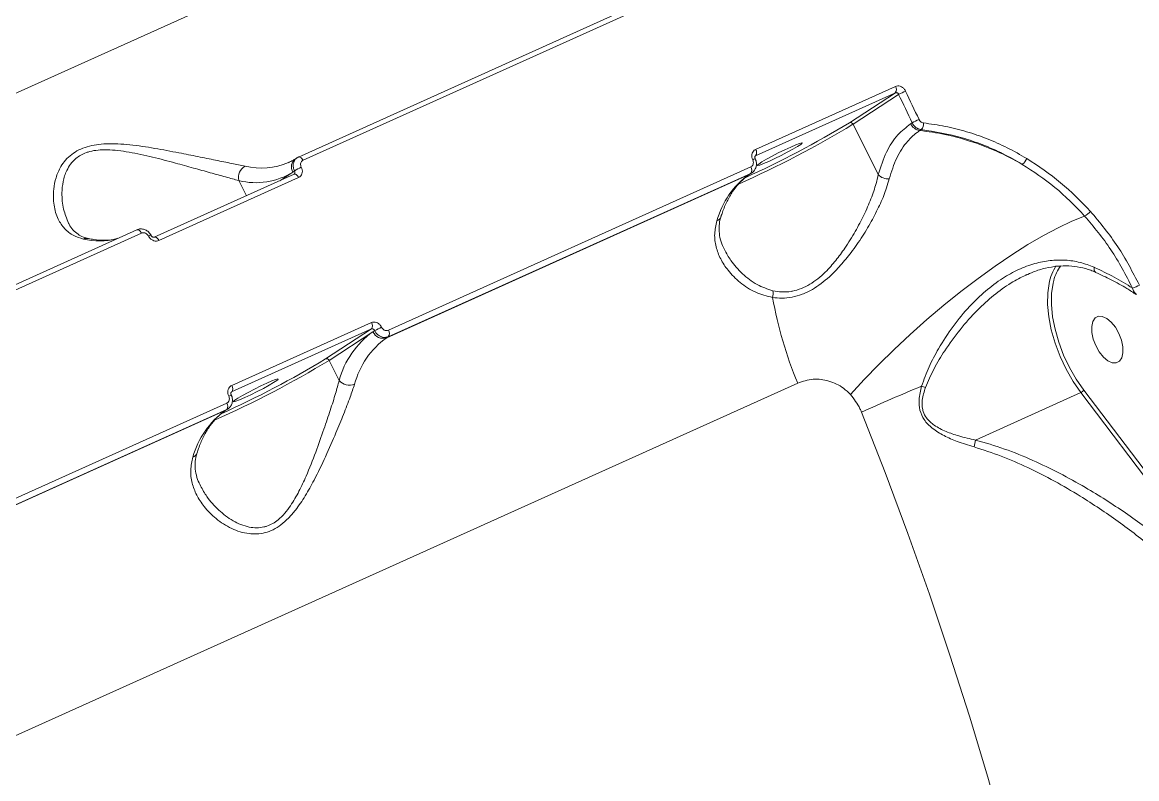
# Model space of a CAD drawing. Header units: millimetres. Extents: x -8422 to 28150, y -6982 to 5510.
# Drawn here: x 3803.6 to 4002.8, y 1770.2 to 1905.4 of the extents above; entities that cross this region are included whole.
import ezdxf

# ---------------------------------------------------------------- set-up
doc = ezdxf.new("R2010")
doc.units = ezdxf.units.MM
doc.layers.add('DIKOM_ОБЪЕКТ', color=7, linetype='Continuous')

msp = doc.modelspace()

# ---------------------------------------------------------------- linework, layer by layer
at = {"layer": 'DIKOM_ОБЪЕКТ', "color": 7, "linetype": 'Continuous', "lineweight": 15}
for p, q in [((3895.25, 1934.53), (3622.05, 1811.4)), ((3852.98, 1881.31), (3917.76, 1910.51)), ((3853.81, 1880.72), (3918.59, 1909.92)), ((3959.69, 1893.93), (3934.71, 1882.67)), ((3934.71, 1881.53), (3959.69, 1892.79)), ((3959.69, 1892.79), (3951.5, 1887.44)), ((3952.12, 1887.17), (3960.28, 1892.5)), ((3956.64, 1878.17), (3952.12, 1887.17)), ((3962.68, 1887.42), (3962.42, 1887.25)), ((3964.07, 1886.05), (3964.31, 1886.2)), ((3852.45, 1881), (3852.74, 1881.18)), ((3852.94, 1881.29), (3852.75, 1881.18)), ((3852.94, 1881.29), (3852.98, 1881.31)), ((3934.66, 1881.5), (3934.71, 1881.53)), ((3851.32, 1880.36), (3851.19, 1880.3)), ((3852.29, 1878.82), (3851.99, 1878.62)), ((3933.84, 1879.53), (3869.06, 1850.33)), ((3827.21, 1866.97), (3852.19, 1878.23)), ((3828.04, 1866.38), (3853.02, 1877.64)), ((3842.32, 1877.1), (3843.68, 1874.4)), ((3851.99, 1878.62), (3849.63, 1877.08)), ((3852.18, 1878.24), (3852.19, 1878.25)), ((3933.55, 1878.2), (3868.76, 1849.01)), ((3869.05, 1849.19), (3933.84, 1878.39)), ((3933.84, 1878.39), (3933.55, 1878.2)), ((3933.75, 1878.31), (3933.55, 1878.2)), ((3934.03, 1878.5), (3933.75, 1878.31)), ((3933.84, 1878.39), (3934.03, 1878.51)), ((3759.31, 1839.1), (3824.1, 1868.3)), ((3760.14, 1838.51), (3824.93, 1867.71)), ((3995.5, 1860.71), (3995.52, 1860.7)), ((3866.02, 1851.72), (3841.05, 1840.46)), ((3841.04, 1839.31), (3866.02, 1850.57)), ((3866.02, 1850.57), (3857.84, 1845.23)), ((3858.45, 1844.96), (3866.31, 1850.09)), ((3866.31, 1850.09), (3866.61, 1850.28)), ((3868.76, 1849.01), (3869.05, 1849.19)), ((3860.26, 1841.35), (3858.45, 1844.96)), ((3669.03, 1717.77), (3942.23, 1840.9)), ((3840.99, 1839.28), (3841.04, 1839.31)), ((3974.02, 1830.72), (3992.84, 1839.2)), ((3992.84, 1839.2), (4027.24, 1793.84)), ((4026.65, 1795.75), (3993.36, 1839.66)), ((3840.18, 1837.32), (3775.39, 1808.12)), ((3839.88, 1835.99), (3775.09, 1806.79)), ((3775.38, 1806.98), (3840.17, 1836.18)), ((3840.17, 1836.18), (3839.88, 1835.99)), ((3840.08, 1836.1), (3839.88, 1835.99)), ((3840.37, 1836.29), (3840.08, 1836.1)), ((3840.17, 1836.18), (3840.36, 1836.3))]:
    msp.add_line(p, q, dxfattribs=at)
at = {"layer": 'DIKOM_ОБЪЕКТ', "color": 7, "linetype": 'Continuous', "lineweight": 15, "flags": 128}
for points in [[(3963.92, 1888.01), (3963.62, 1888.65), (3963.32, 1889.29), (3963.02, 1889.92), (3962.72, 1890.56), (3962.42, 1891.2), (3962.12, 1891.83), (3961.81, 1892.47), (3961.51, 1893.1)], [(3960.28, 1892.5), (3960.58, 1891.87), (3960.88, 1891.23), (3961.18, 1890.6), (3961.48, 1889.96), (3961.78, 1889.33), (3962.08, 1888.69), (3962.38, 1888.06), (3962.68, 1887.42)], [(3937.05, 1880.53), (3936.14, 1880.14), (3935.46, 1879.88), (3935.07, 1879.78), (3935, 1879.84), (3935.26, 1880.06), (3935.82, 1880.43), (3936.64, 1880.91), (3937.65, 1881.46), (3938.77, 1882.04), (3939.91, 1882.6), (3940.98, 1883.1), (3941.89, 1883.49), (3942.57, 1883.75), (3942.96, 1883.85), (3943.03, 1883.79), (3942.77, 1883.56), (3942.21, 1883.2), (3941.39, 1882.72), (3940.38, 1882.17), (3939.26, 1881.59), (3938.12, 1881.03), (3937.05, 1880.53)], [(3852.98, 1881.31), (3853.03, 1881.33), (3853.14, 1881.34), (3853.25, 1881.31), (3853.37, 1881.24), (3853.49, 1881.15), (3853.6, 1881.03), (3853.71, 1880.88), (3853.81, 1880.72)], [(3852.19, 1878.23), (3852.24, 1878.25), (3852.35, 1878.25), (3852.46, 1878.22), (3852.58, 1878.16), (3852.7, 1878.06), (3852.81, 1877.94), (3852.92, 1877.8), (3853.02, 1877.64)], [(3951.67, 1838.84), (3954.1, 1841.52), (3956.71, 1844.22), (3959.47, 1846.93), (3962.35, 1849.61), (3965.32, 1852.25), (3968.35, 1854.81), (3971.41, 1857.28), (3974.48, 1859.61), (3977.51, 1861.8), (3980.49, 1863.82), (3983.39, 1865.66), (3986.16, 1867.28), (3988.8, 1868.68), (3991.26, 1869.85), (3993.53, 1870.76)], [(3824.1, 1868.3), (3824.15, 1868.31), (3824.26, 1868.32), (3824.37, 1868.29), (3824.49, 1868.23), (3824.61, 1868.13), (3824.72, 1868.01), (3824.83, 1867.87), (3824.93, 1867.71)], [(3827.21, 1866.97), (3827.26, 1866.99), (3827.37, 1867), (3827.48, 1866.97), (3827.6, 1866.9), (3827.72, 1866.81), (3827.84, 1866.69), (3827.94, 1866.54), (3828.04, 1866.38)], [(3995.21, 1861.61), (3995.21, 1861.31), (3995.25, 1861.05), (3995.34, 1860.86), (3995.47, 1860.73), (3995.5, 1860.71)], [(3993.36, 1839.66), (3992.02, 1841.6), (3990.81, 1843.7), (3989.77, 1845.92), (3988.9, 1848.21), (3988.24, 1850.51), (3987.81, 1852.77), (3987.6, 1854.93), (3987.63, 1856.94), (3987.89, 1858.76), (3988.01, 1859.24)], [(3987.16, 1858.72), (3986.93, 1857.02), (3986.9, 1854.95), (3987.11, 1852.72), (3987.56, 1850.39), (3988.24, 1848.02), (3989.13, 1845.66), (3990.21, 1843.37), (3991.46, 1841.2), (3992.84, 1839.2)], [(3998.28, 1851.8), (3999.02, 1850.87), (3999.64, 1849.77), (4000.1, 1848.58), (4000.35, 1847.4), (4000.38, 1846.32), (4000.18, 1845.43), (3999.77, 1844.81), (3999.19, 1844.5), (3998.47, 1844.53), (3997.69, 1844.89), (3996.89, 1845.56), (3996.15, 1846.49), (3995.53, 1847.59), (3995.07, 1848.78), (3994.82, 1849.96), (3994.79, 1851.04), (3994.98, 1851.93), (3995.39, 1852.55), (3995.98, 1852.86), (3996.69, 1852.83), (3997.48, 1852.47), (3998.28, 1851.8)], [(3843.38, 1838.32), (3842.47, 1837.92), (3841.8, 1837.66), (3841.41, 1837.56), (3841.34, 1837.63), (3841.59, 1837.85), (3842.15, 1838.21), (3842.97, 1838.69), (3843.98, 1839.24), (3845.1, 1839.82), (3846.24, 1840.38), (3847.31, 1840.88), (3848.22, 1841.28), (3848.9, 1841.53), (3849.29, 1841.64), (3849.36, 1841.57), (3849.1, 1841.35), (3848.54, 1840.98), (3847.73, 1840.51), (3846.72, 1839.96), (3845.59, 1839.38), (3844.45, 1838.81), (3843.38, 1838.32)], [(3953.64, 1835.7), (3957.87, 1824.89), (3961.92, 1814.04), (3965.78, 1803.16), (3969.45, 1792.26), (3972.93, 1781.35), (3976.21, 1770.45), (3979.29, 1759.55)]]:
    msp.add_lwpolyline(points, dxfattribs=at)
at = {"layer": 'DIKOM_ОБЪЕКТ', "color": 7, "linetype": 'Continuous', "lineweight": 15}
for centre, radius, start, end in [((3958.89, 1893.36), 0.982, 324.0898, 35.4809), ((3969.98, 1874.2), 20.71, 114.1295, 117.9282), ((3860.14, 2038.49), 177.08, 293.813, 301.2929), ((3859.42, 2039.79), 178.02, 294.3566, 301.1484), ((3951.67, 1886.98), 0.491, 23.1551, 109.3739), ((3964.36, 1888.18), 2.15, 205.4855, 262.358), ((3976.28, 1860.47), 30.19, 114.1641, 116.7699), ((3963.26, 1887.24), 1.48, 315.5649, 6.1509), ((3933.91, 1882.1), 0.982, 324.0965, 35.4861), ((3853.54, 1879.55), 1.81, 126.886, 210.8595), ((3935.24, 1878.83), 2.23, 105.6208, 118.1013), ((3981.07, 1881.83), 2.25, 305.6969, 339.6073), ((3844.53, 1877.66), 2.28, 118.4102, 194.0711), ((3846.34, 1891.79), 12.47, 256.5852, 292.9035), ((3856.51, 1872.68), 7.45, 113.9134, 124.4973), ((3933.04, 1878.97), 0.978, 324.0065, 35.3106), ((3845.37, 1889.25), 12.53, 255.9216, 301.9068), ((3942.32, 1865.99), 15.04, 125.6798, 165.002), ((3958.5, 1879.99), 2.61, 224.5114, 272.1881), ((3991.89, 1873.87), 3.51, 297.9334, 319.694), ((3927.32, 1871.06), 1.27, 291.993, 340.8534), ((3815.14, 1865.41), 1.36, 78.7564, 115.061), ((3826.65, 1866.47), 0.854, 90.955, 124.1902), ((3817.5, 1879.37), 13.06, 256.9949, 282.8948), ((3995.4, 1857.21), 8.37, 145.9465, 169.5969), ((3995.01, 1857.51), 7.21, 142.6978, 166.1355), ((3934.83, 1856.93), 3, 346.1521, 8.9749), ((3999.4, 1865.52), 8.1, 289.4192, 298.8488), ((4007.77, 1868.41), 71.08, 189.8845, 202.7731), ((3865.22, 1851.15), 0.982, 324.0913, 35.4794), ((3876.31, 1831.99), 20.7, 114.1263, 117.9271), ((3875.51, 1837.26), 15.79, 125.6792, 165.0019), ((3877.53, 1836.79), 15.04, 125.68, 165.0029), ((3868.11, 1850.86), 1.96, 203.1641, 289.3725), ((3868.26, 1849.77), 0.978, 324.0082, 35.3089), ((3766.47, 1996.29), 177.09, 293.8132, 301.2928), ((3765.75, 1997.59), 178.03, 294.3568, 301.1482), ((3858, 1844.76), 0.491, 23.1611, 109.3725), ((3862.11, 1843), 2.48, 221.7269, 291.082), ((3840.25, 1839.89), 0.982, 324.0903, 35.4804), ((4138.19, 1425.16), 450.11, 112.7144, 114.2053), ((3959.13, 1824.89), 16.34, 68.6742, 71.2653), ((3992.37, 1840.26), 1.16, 293.7722, 328.7014), ((3839.38, 1836.75), 0.978, 324.0082, 35.3089), ((3841.58, 1836.6), 2.23, 105.6399, 118.0822), ((3848.65, 1823.77), 15.04, 125.6798, 165.002), ((3962.69, 1832.42), 11.45, 345.1317, 351.4609), ((3833.65, 1828.84), 1.27, 292.0047, 340.8323)]:
    msp.add_arc(centre, radius, start, end, dxfattribs=at)
for points, knots in [([(3961.51, 1893.1), (3961.46, 1893.2), (3961.32, 1893.45), (3961, 1893.76), (3960.57, 1893.99), (3960.11, 1894.06), (3959.83, 1893.98), (3959.69, 1893.93)], [0, 0, 0, 0, 0.141843, 0.356723, 0.571358, 0.785743, 1, 1, 1, 1]), ([(3959.69, 1892.79), (3959.73, 1892.8), (3959.83, 1892.83), (3959.98, 1892.8), (3960.12, 1892.73), (3960.22, 1892.62), (3960.26, 1892.53), (3960.28, 1892.5)], [0, 0, 0, 0, 0.213962, 0.428199, 0.642823, 0.857888, 1, 1, 1, 1]), ([(3962.42, 1887.25), (3961.63, 1886.63), (3959.96, 1885.33), (3957.96, 1882.29), (3957.08, 1879.56), (3956.64, 1878.17)], [0, 0, 0, 0, 0.306969, 0.648468, 1, 1, 1, 1]), ([(3962.68, 1887.42), (3962.71, 1887.37), (3962.84, 1887.12), (3963.16, 1886.72), (3963.71, 1886.33), (3964.11, 1886.25), (3964.31, 1886.2)], [0, 0, 0, 0, 0.081876, 0.388031, 0.693957, 1, 1, 1, 1]), ([(3964.73, 1887.4), (3964.63, 1887.42), (3964.42, 1887.46), (3964.16, 1887.66), (3964, 1887.86), (3963.93, 1887.99), (3963.92, 1888.01)], [0, 0, 0, 0, 0.305684, 0.611655, 0.918029, 1, 1, 1, 1]), ([(3983.18, 1881.05), (3982.02, 1881.71), (3979.71, 1883.03), (3976.11, 1884.61), (3972.4, 1885.9), (3968.59, 1886.87), (3966.01, 1887.22), (3964.73, 1887.4)], [0, 0, 0, 0, 0.197837, 0.395503, 0.593167, 0.796586, 1, 1, 1, 1]), ([(3958.6, 1877.39), (3959, 1878.68), (3959.82, 1881.3), (3961.58, 1883.91), (3963.08, 1885.37), (3963.86, 1885.9), (3964.07, 1886.05)], [0, 0, 0, 0, 0.341497, 0.692999, 0.91801, 1, 1, 1, 1]), ([(3982.38, 1880), (3980.86, 1880.82), (3977.79, 1882.46), (3973.14, 1884.19), (3968.55, 1885.44), (3965.57, 1885.85), (3964.07, 1886.05)], [0, 0, 0, 0, 0.259849, 0.522843, 0.760231, 1, 1, 1, 1]), ([(3964.31, 1886.2), (3966.77, 1885.82), (3970.49, 1885.23), (3975.36, 1883.52), (3978.96, 1881.96), (3981.25, 1880.65), (3982.38, 1880)], [0, 0, 0, 0, 0.395169, 0.598666, 0.802168, 1, 1, 1, 1]), ([(3843.45, 1879.66), (3842.67, 1879.82), (3841.12, 1880.15), (3838.21, 1880.73), (3835.03, 1881.38), (3831.39, 1882.11), (3827.31, 1882.89), (3822.92, 1883.54), (3818.79, 1883.79), (3815.69, 1883.39), (3813.69, 1882.61), (3812.38, 1881.8), (3811.31, 1880.77), (3810.32, 1879.37), (3809.57, 1877.6), (3809.11, 1875.23), (3809.17, 1872.66), (3809.89, 1870.26), (3811.11, 1868.45), (3812.62, 1867.22), (3813.95, 1866.83), (3814.57, 1866.65)], [0, 0, 0, 0, 0.055476, 0.111025, 0.166498, 0.222007, 0.290024, 0.357963, 0.422676, 0.477408, 0.505247, 0.533095, 0.562709, 0.592376, 0.64043, 0.688581, 0.760325, 0.832062, 0.891, 0.949868, 1, 1, 1, 1]), ([(3934.71, 1882.67), (3934.63, 1882.63), (3934.42, 1882.51), (3934.17, 1882.2), (3934.02, 1881.76), (3934.01, 1881.26), (3934.13, 1880.95), (3934.19, 1880.79)], [0, 0, 0, 0, 0.140588, 0.355096, 0.569856, 0.784883, 1, 1, 1, 1]), ([(3811.9, 1869.51), (3811.56, 1870.31), (3810.87, 1871.95), (3810.63, 1874.54), (3810.85, 1876.92), (3811.4, 1878.68), (3812.21, 1880.07), (3813.28, 1881.23), (3814.53, 1881.95), (3815.93, 1882.38), (3817.15, 1882.58), (3819.5, 1882.65), (3822.82, 1882.22), (3826.93, 1881.31), (3830.78, 1880.29), (3834.23, 1879.34), (3837.26, 1878.49), (3840.05, 1877.73), (3841.56, 1877.31), (3842.32, 1877.1)], [0, 0, 0, 0, 0.083446, 0.17175, 0.229695, 0.287496, 0.321993, 0.356406, 0.406379, 0.419691, 0.451353, 0.483084, 0.56006, 0.643141, 0.72634, 0.794931, 0.863482, 0.931786, 1, 1, 1, 1]), ([(3851.28, 1880.39), (3851.51, 1880.48), (3851.92, 1880.65), (3852.29, 1880.89), (3852.45, 1881)], [0, 0, 0, 0, 0.562696, 1, 1, 1, 1]), ([(3852.75, 1881.18), (3852.71, 1881.15), (3852.5, 1881.03), (3852.22, 1880.67), (3852.03, 1880.09), (3852.04, 1879.44), (3852.21, 1879.02), (3852.29, 1878.82)], [0, 0, 0, 0, 0.061318, 0.295907, 0.530578, 0.765314, 1, 1, 1, 1]), ([(3853.49, 1879.49), (3853.45, 1879.59), (3853.36, 1879.8), (3853.36, 1880.12), (3853.45, 1880.41), (3853.61, 1880.62), (3853.75, 1880.69), (3853.81, 1880.72)], [0, 0, 0, 0, 0.215117, 0.430144, 0.64495, 0.85947, 1, 1, 1, 1]), ([(3934.63, 1880.96), (3934.66, 1880.91), (3934.81, 1880.64), (3934.89, 1880.07), (3934.77, 1879.36), (3934.41, 1878.79), (3934.02, 1878.44), (3933.75, 1878.37), (3933.69, 1878.35)], [0, 0, 0, 0, 0.054478, 0.2965, 0.518212, 0.731093, 0.938098, 1, 1, 1, 1]), ([(3934.19, 1880.79), (3934.23, 1880.68), (3934.31, 1880.47), (3934.31, 1880.14), (3934.21, 1879.85), (3934.04, 1879.64), (3933.9, 1879.56), (3933.84, 1879.53)], [0, 0, 0, 0, 0.215133, 0.43016, 0.644969, 0.859489, 1, 1, 1, 1]), ([(3934.66, 1881.49), (3934.64, 1881.48), (3934.62, 1881.47), (3934.58, 1881.38), (3934.57, 1881.24), (3934.59, 1881.1), (3934.63, 1881.01), (3934.64, 1880.97)], [0, 0, 0, 0, 0.302226, 0.521656, 0.702274, 0.880513, 1, 1, 1, 1]), ([(3994.57, 1871.6), (3992.84, 1873.38), (3989.35, 1876.99), (3985.25, 1879.68), (3983.18, 1881.05)], [0, 0, 0, 0, 0.494171, 1, 1, 1, 1]), ([(3852.29, 1878.82), (3852.32, 1878.77), (3852.36, 1878.67), (3852.37, 1878.51), (3852.33, 1878.37), (3852.26, 1878.28), (3852.21, 1878.25), (3852.2, 1878.24)], [0, 0, 0, 0, 0.23533, 0.470274, 0.704756, 0.938757, 1, 1, 1, 1]), ([(3853.02, 1877.64), (3853.1, 1877.68), (3853.31, 1877.79), (3853.55, 1878.1), (3853.69, 1878.54), (3853.69, 1879.02), (3853.56, 1879.33), (3853.49, 1879.49)], [0, 0, 0, 0, 0.140595, 0.355069, 0.569857, 0.78487, 1, 1, 1, 1]), ([(3982.38, 1880), (3984.36, 1878.7), (3988.38, 1876.08), (3991.8, 1872.55), (3993.53, 1870.76)], [0, 0, 0, 0, 0.494169, 1, 1, 1, 1]), ([(3933.75, 1878.31), (3933.52, 1878.16), (3932.82, 1877.67), (3931.75, 1876.66), (3930.59, 1875.18), (3929.59, 1873.44), (3928.93, 1871.89), (3928.6, 1870.91), (3928.52, 1870.64)], [0, 0, 0, 0, 0.102632, 0.314841, 0.522908, 0.726306, 0.926582, 1, 1, 1, 1]), ([(3937.74, 1856.21), (3938.3, 1856.15), (3939.42, 1856.04), (3941.21, 1856.21), (3943.05, 1856.73), (3945.34, 1857.82), (3947.69, 1859.62), (3949.95, 1861.94), (3951.94, 1864.39), (3953.87, 1867.17), (3955.63, 1870.15), (3957.09, 1873.07), (3958.06, 1875.49), (3958.45, 1876.87), (3958.6, 1877.39)], [0, 0, 0, 0, 0.060371, 0.122046, 0.182588, 0.245204, 0.354865, 0.435814, 0.519104, 0.621341, 0.726601, 0.829721, 0.935579, 1, 1, 1, 1]), ([(3956.64, 1878.17), (3956.52, 1877.64), (3956.2, 1876.27), (3955.37, 1873.85), (3954.12, 1870.96), (3952.55, 1867.98), (3950.86, 1865.24), (3949.05, 1862.78), (3947.03, 1860.49), (3944.93, 1858.76), (3942.89, 1857.75), (3941.75, 1857.42), (3940.58, 1857.21), (3939.38, 1857.14), (3938.33, 1857.31), (3937.79, 1857.4)], [0, 0, 0, 0, 0.065391, 0.170368, 0.277944, 0.381812, 0.488412, 0.569565, 0.652796, 0.760419, 0.815164, 0.871885, 0.880046, 0.939201, 1, 1, 1, 1]), ([(3993.53, 1870.76), (3995.17, 1868.81), (3998.47, 1864.87), (4000.87, 1860.23), (4002.09, 1857.88)], [0, 0, 0, 0, 0.493819, 1, 1, 1, 1]), ([(4003.31, 1858.42), (4002.1, 1860.77), (3999.64, 1865.51), (3996.27, 1869.55), (3994.57, 1871.6)], [0, 0, 0, 0, 0.493875, 1, 1, 1, 1]), ([(3811.89, 1869.51), (3811.92, 1869.45), (3812.11, 1868.96), (3812.66, 1868.27), (3813.51, 1867.5), (3814.41, 1867.01), (3815.12, 1866.83), (3815.43, 1866.76)], [0, 0, 0, 0, 0.039906, 0.312901, 0.58971, 0.821526, 1, 1, 1, 1]), ([(3927.79, 1869.88), (3927.62, 1869.11), (3927.25, 1867.54), (3927.56, 1865.26), (3928.39, 1863.07), (3929.8, 1860.89), (3931.87, 1858.81), (3934.54, 1856.99), (3936.71, 1856.47), (3937.74, 1856.21)], [0, 0, 0, 0, 0.129541, 0.263508, 0.393837, 0.526898, 0.686045, 0.849536, 1, 1, 1, 1]), ([(3928.54, 1870.65), (3928.5, 1870.55), (3928.3, 1870.02), (3928.17, 1869.02), (3928.18, 1867.62), (3928.47, 1866.19), (3928.91, 1865.24), (3929.12, 1864.78)], [0, 0, 0, 0, 0.04531, 0.262359, 0.503464, 0.758637, 1, 1, 1, 1]), ([(3815.42, 1866.75), (3815.74, 1866.68), (3816.71, 1866.5), (3818.23, 1866.41), (3819.67, 1866.48), (3820.46, 1866.7), (3820.72, 1866.78)], [0, 0, 0, 0, 0.169574, 0.499022, 0.832144, 1, 1, 1, 1]), ([(3824.11, 1868.28), (3824.16, 1868.31), (3824.4, 1868.45), (3824.93, 1868.48), (3825.6, 1868.34), (3826.22, 1867.95), (3826.5, 1867.53), (3826.63, 1867.32)], [0, 0, 0, 0, 0.063899, 0.286948, 0.514306, 0.752647, 1, 1, 1, 1]), ([(3824.93, 1867.71), (3825.02, 1867.74), (3825.2, 1867.8), (3825.52, 1867.75), (3825.81, 1867.6), (3826.04, 1867.4), (3826.13, 1867.24), (3826.17, 1867.18)], [0, 0, 0, 0, 0.214238, 0.428565, 0.643166, 0.858091, 1, 1, 1, 1]), ([(3826.17, 1867.18), (3826.23, 1867.08), (3826.37, 1866.84), (3826.71, 1866.53), (3827.15, 1866.31), (3827.62, 1866.24), (3827.9, 1866.33), (3828.04, 1866.38)], [0, 0, 0, 0, 0.14187, 0.356739, 0.571339, 0.785724, 1, 1, 1, 1]), ([(3826.64, 1867.32), (3826.65, 1867.3), (3826.69, 1867.22), (3826.79, 1867.11), (3826.92, 1867.02), (3827.04, 1866.97), (3827.15, 1866.96), (3827.2, 1866.97), (3827.21, 1866.98), (3827.21, 1866.98)], [0, 0, 0, 0, 0.080989, 0.22706, 0.373693, 0.524805, 0.683344, 0.902612, 1, 1, 1, 1]), ([(3937.79, 1857.4), (3936.83, 1857.72), (3934.8, 1858.4), (3932.3, 1860.4), (3930.34, 1862.57), (3929.49, 1864.11), (3929.13, 1864.77)], [0, 0, 0, 0, 0.248045, 0.521233, 0.794797, 1, 1, 1, 1]), ([(3995.21, 1861.61), (3994.38, 1861.92), (3992.71, 1862.57), (3990.06, 1862.94), (3987.35, 1862.87), (3984.53, 1862.32), (3981.67, 1861.25), (3978.7, 1859.61), (3975.76, 1857.4), (3972.79, 1854.52), (3969.94, 1851.07), (3967.56, 1847.4), (3965.63, 1843.82), (3964.8, 1841.52), (3964.38, 1840.36)], [0, 0, 0, 0, 0.066727, 0.135252, 0.204911, 0.276177, 0.354733, 0.435009, 0.525817, 0.61857, 0.724746, 0.833266, 0.916028, 1, 1, 1, 1]), ([(3995.51, 1860.67), (3995.21, 1860.81), (3994.3, 1861.23), (3992.69, 1861.63), (3990.7, 1861.89), (3988.62, 1861.83), (3986.49, 1861.47), (3984.61, 1860.92), (3983.47, 1860.39), (3983.02, 1860.18)], [0, 0, 0, 0, 0.074583, 0.227746, 0.386232, 0.549509, 0.717495, 0.890259, 1, 1, 1, 1]), ([(4002.09, 1857.88), (4001.02, 1858.55), (3998.87, 1859.89), (3996.43, 1861.03), (3995.21, 1861.61)], [0, 0, 0, 0, 0.497406, 1, 1, 1, 1]), ([(3965.08, 1840.11), (3965.56, 1841.24), (3966.53, 1843.51), (3968.64, 1846.96), (3971.21, 1850.52), (3974.15, 1853.84), (3977.23, 1856.63), (3980.13, 1858.75), (3982.13, 1859.75), (3983.01, 1860.2)], [0, 0, 0, 0, 0.132102, 0.266365, 0.432804, 0.602388, 0.743461, 0.887136, 1, 1, 1, 1]), ([(3983.01, 1860.2), (3983.07, 1860.23), (3983.13, 1860.27), (3983.2, 1860.3), (3983.21, 1860.3)], [0, 0, 0, 0, 0.911425, 1, 1, 1, 1]), ([(4002.77, 1856.71), (4002.21, 1857.08), (4000.8, 1858.02), (3998.37, 1859.35), (3996.42, 1860.25), (3995.49, 1860.68)], [0, 0, 0, 0, 0.255713, 0.642611, 1, 1, 1, 1]), ([(4002.09, 1857.88), (4002.17, 1857.64), (4002.33, 1857.18), (4002.65, 1856.9), (4002.81, 1856.76)], [0, 0, 0, 0, 0.504726, 1, 1, 1, 1]), ([(3867.84, 1850.89), (3867.79, 1850.99), (3867.66, 1851.23), (3867.33, 1851.55), (3866.9, 1851.77), (3866.44, 1851.85), (3866.16, 1851.76), (3866.02, 1851.72)], [0, 0, 0, 0, 0.141858, 0.356735, 0.571341, 0.785746, 1, 1, 1, 1]), ([(3869.06, 1850.33), (3868.96, 1850.3), (3868.78, 1850.25), (3868.47, 1850.3), (3868.18, 1850.45), (3867.97, 1850.66), (3867.88, 1850.82), (3867.84, 1850.89)], [0, 0, 0, 0, 0.214197, 0.428599, 0.643145, 0.858088, 1, 1, 1, 1]), ([(3866.02, 1850.57), (3866.07, 1850.59), (3866.16, 1850.61), (3866.31, 1850.59), (3866.45, 1850.51), (3866.55, 1850.4), (3866.59, 1850.32), (3866.61, 1850.28)], [0, 0, 0, 0, 0.213969, 0.428205, 0.64283, 0.857921, 1, 1, 1, 1]), ([(3866.61, 1850.28), (3866.68, 1850.16), (3866.87, 1849.83), (3867.3, 1849.41), (3867.88, 1849.11), (3868.49, 1849.02), (3868.86, 1849.13), (3869.05, 1849.19)], [0, 0, 0, 0, 0.141718, 0.356387, 0.570958, 0.785471, 1, 1, 1, 1]), ([(3860.26, 1841.35), (3860.06, 1840.6), (3859.61, 1838.98), (3858.68, 1836.03), (3857.5, 1832.5), (3856.08, 1828.52), (3854.6, 1824.75), (3853.11, 1821.53), (3851.83, 1819.29), (3850.55, 1817.59), (3849.19, 1816.23), (3847.87, 1815.47), (3846.56, 1815.1), (3845.48, 1814.99), (3843.57, 1815.2), (3841.17, 1816.22), (3838.64, 1818.17), (3836.69, 1820.33), (3835.84, 1821.87), (3835.48, 1822.51)], [0, 0, 0, 0, 0.061497, 0.133284, 0.207023, 0.294245, 0.383762, 0.44109, 0.499585, 0.533609, 0.568548, 0.618558, 0.631882, 0.663085, 0.695328, 0.772359, 0.854427, 0.938752, 1, 1, 1, 1]), ([(3942.23, 1840.9), (3943.14, 1841.2), (3944.93, 1841.8), (3947.82, 1841.42), (3950.12, 1840.33), (3951.26, 1839.24), (3951.67, 1838.84)], [0, 0, 0, 0, 0.288563, 0.571633, 0.847038, 1, 1, 1, 1]), ([(3834.13, 1827.67), (3833.95, 1826.9), (3833.59, 1825.33), (3833.89, 1823.04), (3834.72, 1820.85), (3836.13, 1818.68), (3838.2, 1816.58), (3840.91, 1814.83), (3843.92, 1813.83), (3846.54, 1813.93), (3848.47, 1814.65), (3849.89, 1815.54), (3851.23, 1816.74), (3852.7, 1818.45), (3854.24, 1820.74), (3856.03, 1823.96), (3857.87, 1827.79), (3859.6, 1831.77), (3861.07, 1835.35), (3862.21, 1838.31), (3862.76, 1839.94), (3863.01, 1840.68)], [0, 0, 0, 0, 0.054584, 0.111032, 0.165947, 0.222014, 0.289072, 0.357961, 0.422674, 0.477404, 0.504751, 0.533101, 0.562354, 0.592383, 0.639889, 0.688585, 0.759284, 0.83206, 0.89016, 0.949869, 1, 1, 1, 1]), ([(3841.05, 1840.46), (3840.96, 1840.41), (3840.75, 1840.3), (3840.5, 1839.99), (3840.35, 1839.55), (3840.34, 1839.05), (3840.46, 1838.73), (3840.52, 1838.57)], [0, 0, 0, 0, 0.140615, 0.355125, 0.569868, 0.784889, 1, 1, 1, 1]), ([(3840.99, 1839.27), (3840.98, 1839.27), (3840.96, 1839.26), (3840.91, 1839.16), (3840.9, 1839.03), (3840.92, 1838.88), (3840.96, 1838.79), (3840.98, 1838.76)], [0, 0, 0, 0, 0.30224, 0.521662, 0.702315, 0.880581, 1, 1, 1, 1]), ([(3951.67, 1838.84), (3952.3, 1838.04), (3952.99, 1837.16), (3953.51, 1836.01), (3953.59, 1835.81), (3953.64, 1835.7)], [0, 0, 0, 0, 0.82177, 0.907875, 1, 1, 1, 1]), ([(3964.38, 1840.36), (3964.19, 1839.55), (3963.84, 1838.14), (3963.99, 1836.03), (3964.8, 1834.22), (3966.35, 1832.68), (3968.39, 1831.45), (3970.9, 1830.36), (3972.74, 1829.79), (3973.76, 1829.48)], [0, 0, 0, 0, 0.149123, 0.259639, 0.371672, 0.498792, 0.650828, 0.806965, 1, 1, 1, 1]), ([(3974.02, 1830.72), (3973.01, 1830.95), (3971.21, 1831.36), (3968.73, 1832.2), (3966.74, 1833.2), (3965.3, 1834.45), (3964.74, 1835.53), (3964.46, 1836.61), (3964.43, 1838.1), (3964.84, 1839.37), (3965.08, 1840.11)], [0, 0, 0, 0, 0.201049, 0.358396, 0.514943, 0.638502, 0.72178, 0.74496, 0.851269, 1, 1, 1, 1]), ([(3840.96, 1838.75), (3840.99, 1838.7), (3841.14, 1838.42), (3841.22, 1837.85), (3841.1, 1837.14), (3840.74, 1836.57), (3840.35, 1836.22), (3840.08, 1836.15), (3840.02, 1836.14)], [0, 0, 0, 0, 0.054486, 0.296502, 0.518217, 0.731103, 0.938099, 1, 1, 1, 1]), ([(3840.52, 1838.57), (3840.56, 1838.47), (3840.64, 1838.26), (3840.64, 1837.93), (3840.54, 1837.63), (3840.37, 1837.42), (3840.23, 1837.35), (3840.18, 1837.32)], [0, 0, 0, 0, 0.215151, 0.43016, 0.644969, 0.859489, 1, 1, 1, 1]), ([(3840.08, 1836.1), (3839.85, 1835.94), (3839.15, 1835.46), (3838.08, 1834.45), (3836.92, 1832.97), (3835.92, 1831.23), (3835.26, 1829.67), (3834.94, 1828.69), (3834.85, 1828.43)], [0, 0, 0, 0, 0.102635, 0.314841, 0.522909, 0.726308, 0.926582, 1, 1, 1, 1]), ([(3973.76, 1829.48), (3975.39, 1828.96), (3978.65, 1827.93), (3983.45, 1825.82), (3988.16, 1823.42), (3993.58, 1820.25), (3999.57, 1816.23), (4006.04, 1811.24), (4012.21, 1805.87), (4017.07, 1801.09), (4021.65, 1796.18), (4024.18, 1793.13), (4025.84, 1791.11)], [0, 0, 0, 0, 0.077603, 0.155264, 0.235469, 0.315696, 0.438518, 0.561375, 0.687284, 0.8132, 0.876762, 1, 1, 1, 1]), ([(4027.14, 1793.8), (4024.73, 1796.54), (4020.56, 1801.26), (4013.92, 1807.5), (4007.62, 1812.79), (4000.89, 1817.76), (3994.63, 1821.75), (3989.05, 1824.83), (3984.23, 1827.15), (3979.22, 1829.21), (3975.75, 1830.22), (3974.02, 1830.72)], [0, 0, 0, 0, 0.172162, 0.296945, 0.421721, 0.549577, 0.677393, 0.756949, 0.836486, 0.918274, 1, 1, 1, 1]), ([(3834.88, 1828.43), (3834.82, 1828.26), (3834.6, 1827.64), (3834.48, 1826.55), (3834.55, 1825.14), (3834.87, 1823.78), (3835.3, 1822.9), (3835.49, 1822.52)], [0, 0, 0, 0, 0.08372, 0.302509, 0.544797, 0.800318, 1, 1, 1, 1])]:
    msp.add_open_spline(points, degree=3, knots=knots, dxfattribs=at)

doc.saveas('drawing.dxf')
